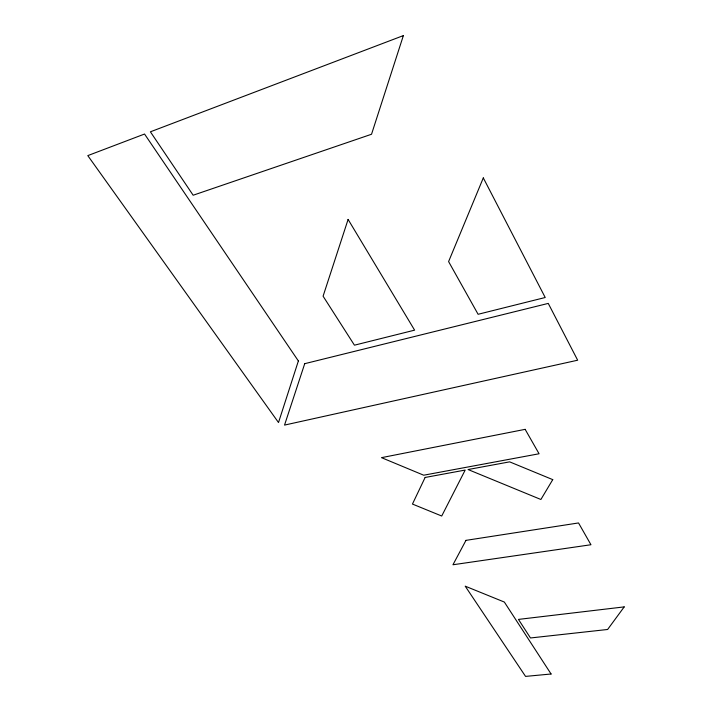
<?xml version="1.0" encoding="UTF-8"?>
<svg xmlns="http://www.w3.org/2000/svg" width="712" height="712" viewBox="0 0 712 712"><rect width="100%" height="100%" fill="white"/><g stroke="black" fill="none" stroke-linecap="round" stroke-linejoin="round"><path stroke-width="1.07" d="M298.373 360.957L278.508 422.528L87.79 155.617L144.545 134.034L298.373 360.957M403.366 35.6L371.531 134.256L193.157 195.23L150.401 131.809L403.366 35.6M348.097 219.43L323.088 296.192L354.442 345.187L414.607 330.154L348.097 219.43M304.718 363.681L284.533 425.091L577.663 360.21L548.258 303.401L304.718 363.681M483.306 177.902L448.596 261.589L478.099 314.286L545.214 297.509L483.306 177.902M425.126 477.467L412.453 504.06L441.716 516.022L465.185 470.071L425.126 477.467M465.968 540.364L452.957 564.758L590.951 544.742L578.527 522.946L465.968 540.364M552.752 479.63L540.889 499.486L468.069 469.537L509.641 461.857L552.752 479.63M624.21 606.891L607.621 629.479L530.484 637.97L518.461 619.404L624.21 606.891M525.144 429.345L381.49 457.656L423.702 475.207L539.073 453.767L525.144 429.345M551.079 673.997L525.554 676.4L465.212 586.163L504.345 602.058L551.079 673.997"/></g></svg>
